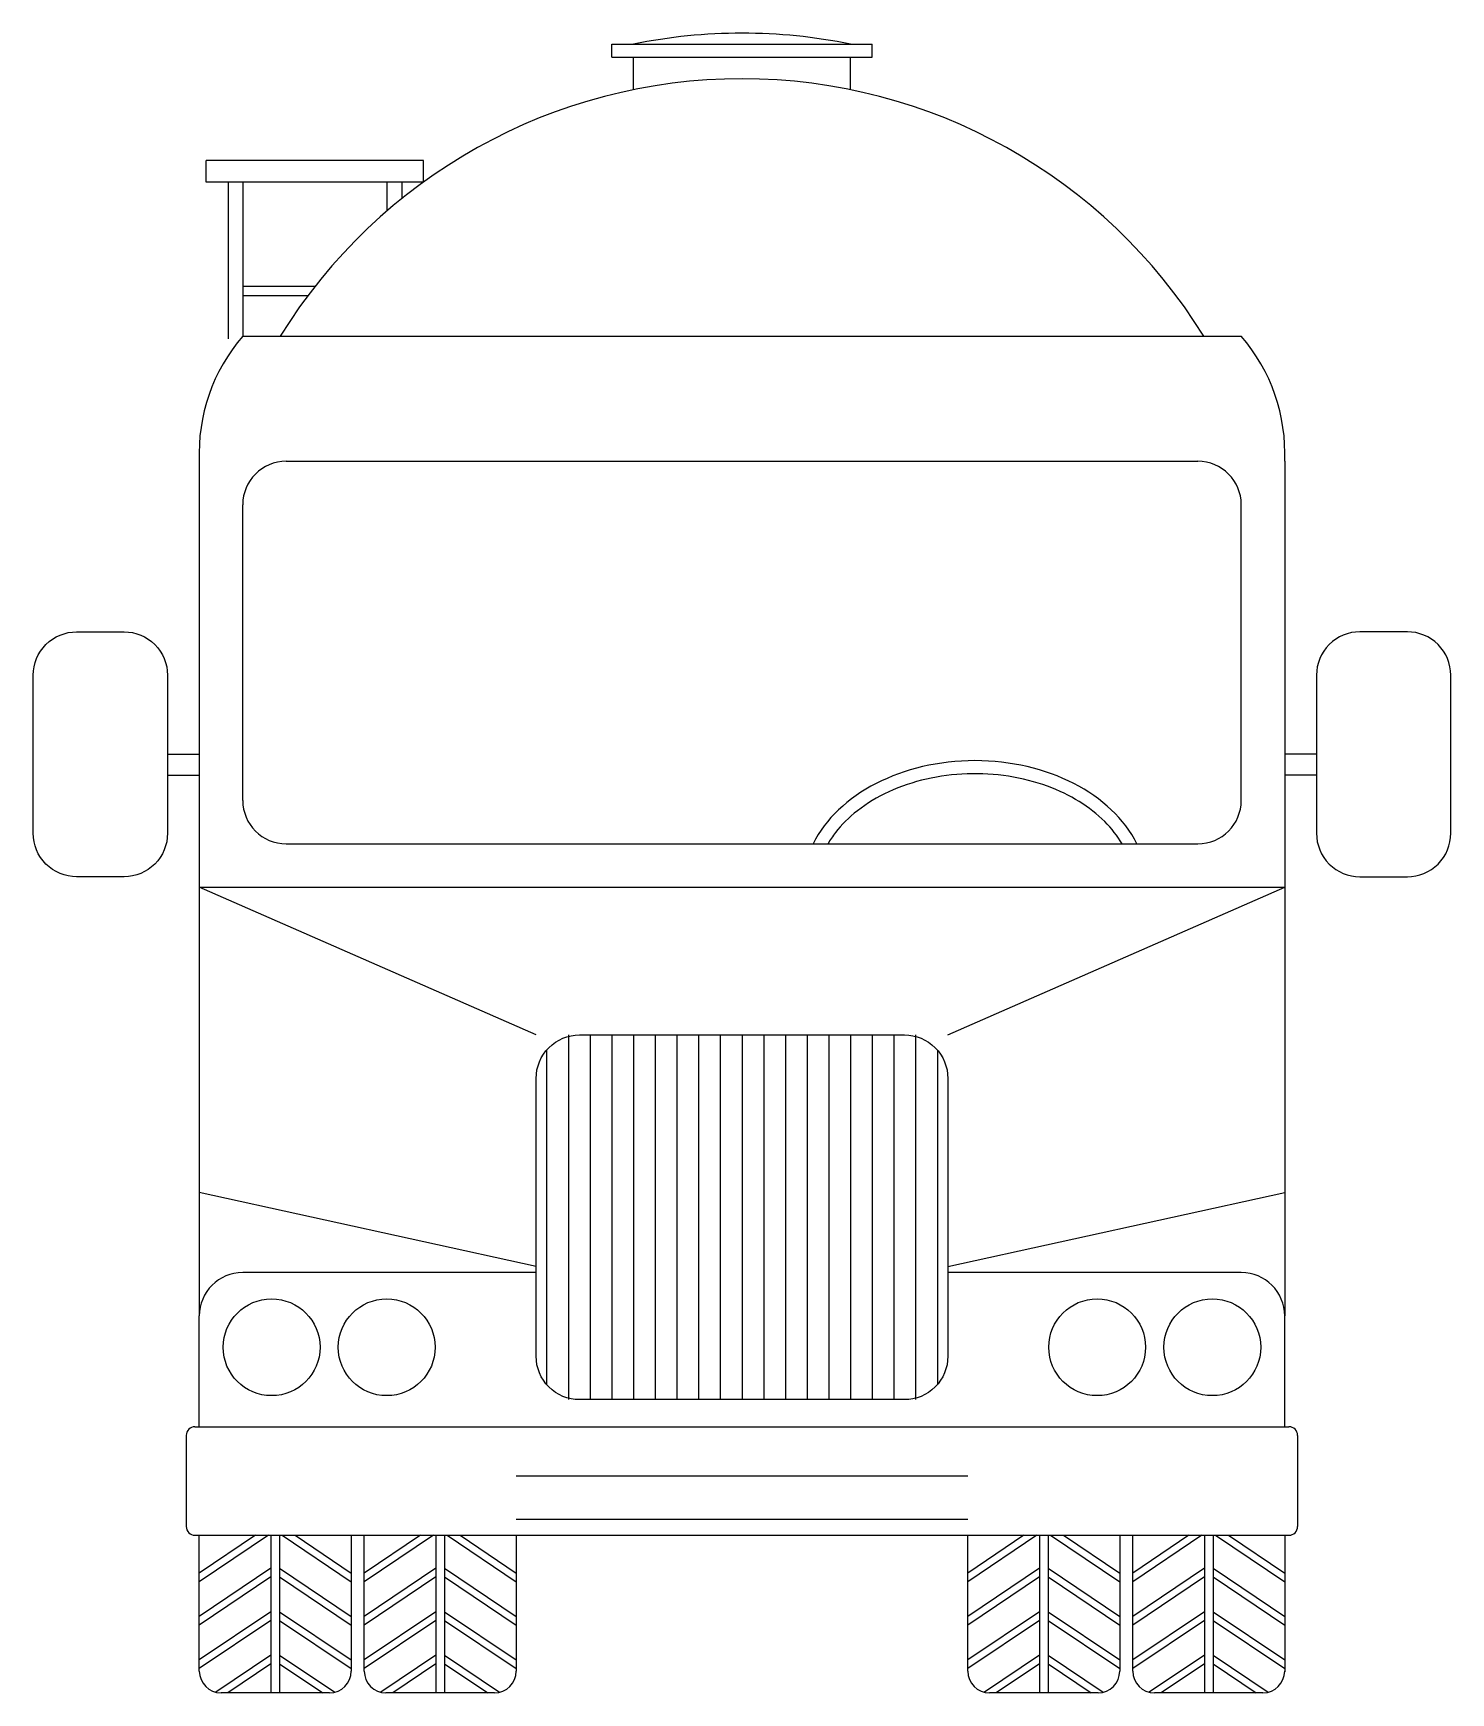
# Model space of a CAD drawing. Header units: millimetres. Extents: x -1633 to 1633, y 0 to 3823.
import ezdxf

# ---------------------------------------------------------------- set-up
doc = ezdxf.new("R2010")
doc.units = ezdxf.units.MM

msp = doc.modelspace()

# ---------------------------------------------------------------- linework, layer by layer
at = {"transparency": 33554687}
for p, q in [((-300, 3797.8), (300, 3797.8)), ((-300, 3767.8), (-300, 3797.8)), ((300, 3767.8), (300, 3797.8)), ((-300, 3767.8), (300, 3767.8)), ((-250, 3692.9), (-250, 3767.8)), ((250, 3692.9), (250, 3767.8)), ((-1233.9, 3480), (-1233.9, 3530)), ((-733.9, 3530), (-1233.9, 3530)), ((-733.9, 3480), (-733.9, 3530)), ((-733.9, 3480), (-1233.9, 3480)), ((-1183.9, 3480), (-1183.9, 3119)), ((-1149.9, 3480), (-1149.9, 3124.9)), ((-817.9, 3480), (-817.9, 3413.4)), ((-783.9, 3480), (-783.9, 3441.8)), ((-983.9, 3239.2), (-1149.9, 3239.2)), ((-983.9, 3239.2), (-1149.9, 3239.2)), ((-1000, 3218.2), (-1149.9, 3218.2)), ((-1000, 3218.2), (-1149.9, 3218.2)), ((-1150, 3124.9), (1150, 3124.9)), ((-1250, 2836.9), (-1250, 868.2)), ((-1050, 2836.9), (1050, 2836.9)), ((1250, 2836.9), (1250, 868.2)), ((-1150, 2055.8), (-1150, 2736.9)), ((1150, 2055.8), (1150, 2736.9)), ((-1323.2, 2162), (-1250, 2162)), ((1323.2, 2162), (1250, 2162)), ((-1323.2, 2113.5), (-1250, 2113.5)), ((1323.2, 2113.5), (1250, 2113.5)), ((-1050, 1955.8), (1050, 1955.8)), ((-474.2, 1515.4), (-1250, 1855.8)), ((-1250, 1855.8), (1250, 1855.8)), ((474.2, 1515.4), (1250, 1855.8)), ((-400, 1515.4), (-400, 675.3)), ((-350, 1515.4), (-350, 675.3)), ((-300, 1515.4), (-300, 675.3)), ((-250, 1515.4), (-250, 675.3)), ((-200, 1515.4), (-200, 675.3)), ((-150, 1515.4), (-150, 675.3)), ((-100, 1515.4), (-100, 675.3)), ((-50, 1515.4), (-50, 675.3)), ((0, 1515.4), (0, 675.3)), ((50, 1515.4), (50, 675.3)), ((100, 1515.4), (100, 675.3)), ((150, 1515.4), (150, 675.3)), ((200, 1515.4), (200, 675.3)), ((250, 1515.4), (250, 675.3)), ((300, 1515.4), (300, 675.3)), ((350, 1515.4), (350, 675.3)), ((400, 1515.4), (400, 675.3)), ((-450, 1480.6), (-450, 710.1)), ((450, 1480.6), (450, 710.1)), ((-474.2, 982.2), (-1250, 1152.6)), ((474.2, 982.2), (1250, 1152.6)), ((-474.2, 968.2), (-1150, 968.2)), ((1150, 968.2), (474.2, 968.2)), ((-1250, 613), (-1250, 868.2)), ((1250, 613), (1250, 868.2)), ((-1260, 613), (1259.8, 613)), ((-1280, 593), (-1280, 383)), ((1279.8, 593), (1279.8, 383)), ((-520, 500), (520, 500)), ((-520, 400), (520, 400)), ((-1260, 363), (1259.8, 363)), ((-1250, 50), (-1250, 363)), ((-1120.5, 363), (-1250, 275.7)), ((-1090.9, 363), (-1250, 255.7)), ((-1120.5, 363), (-1250, 275.7)), ((-1090.9, 363), (-1250, 255.7)), ((-1085, 363), (-1085, 0)), ((-1065, 363), (-1065, 0)), ((-1059.1, 363), (-900, 255.7)), ((-1059.1, 363), (-900, 255.7)), ((-1029.5, 363), (-900, 275.7)), ((-1029.5, 363), (-900, 275.7)), ((-900, 363), (-900, 50)), ((-870, 50), (-870, 363)), ((-740.5, 363), (-870, 275.7)), ((-710.9, 363), (-870, 255.7)), ((-740.5, 363), (-870, 275.7)), ((-710.9, 363), (-870, 255.7)), ((-705, 363), (-705, 0)), ((-685, 363), (-685, 0)), ((-679.1, 363), (-520, 255.7)), ((-679.1, 363), (-520, 255.7)), ((-649.5, 363), (-520, 275.7)), ((-649.5, 363), (-520, 275.7)), ((-520, 363), (-520, 50)), ((520, 50), (520, 363)), ((679.1, 363), (520, 255.7)), ((649.5, 363), (520, 275.7)), ((679.1, 363), (520, 255.7)), ((685, 363), (685, 0)), ((705, 363), (705, 0)), ((710.9, 363), (870, 255.7)), ((740.5, 363), (870, 275.7)), ((740.5, 363), (870, 275.7)), ((870, 363), (870, 50)), ((900, 50), (900, 363)), ((1029.5, 363), (900, 275.7)), ((1029.5, 363), (900, 275.7)), ((1059.1, 363), (900, 255.7)), ((1065, 363), (1065, 0)), ((1085, 363), (1085, 0)), ((1090.9, 363), (1250, 255.7)), ((1120.5, 363), (1250, 275.7)), ((1120.5, 363), (1250, 275.7)), ((1250, 363), (1250, 48.1)), ((-1085, 286.9), (-1250, 175.7)), ((-1065, 286.9), (-900, 175.7)), ((-705, 286.9), (-870, 175.7)), ((-685, 286.9), (-520, 175.7)), ((685, 286.9), (520, 175.7)), ((705, 286.9), (870, 175.7)), ((1065, 286.9), (900, 175.7)), ((1085, 286.9), (1250, 175.7)), ((-1085, 266.9), (-1250, 155.7)), ((-1065, 266.9), (-900, 155.7)), ((-705, 266.9), (-870, 155.7)), ((-685, 266.9), (-520, 155.7)), ((685, 266.9), (520, 155.7)), ((705, 266.9), (870, 155.7)), ((1065, 266.9), (900, 155.7)), ((1085, 266.9), (1250, 155.7)), ((-1085, 186.9), (-1250, 75.7)), ((-1085, 166.9), (-1250, 55.7)), ((-1065, 186.9), (-900, 75.7)), ((-1065, 166.9), (-900, 55.7)), ((-705, 186.9), (-870, 75.7)), ((-705, 166.9), (-870, 55.7)), ((-685, 186.9), (-520, 75.7)), ((-685, 166.9), (-520, 55.7)), ((685, 186.9), (520, 75.7)), ((685, 166.9), (520, 55.7)), ((705, 186.9), (870, 75.7)), ((705, 166.9), (870, 55.7)), ((1065, 186.9), (900, 75.7)), ((1065, 166.9), (900, 55.7)), ((1085, 186.9), (1250, 75.7)), ((1085, 166.9), (1250, 55.7)), ((-1085, 86.9), (-1211.8, 1.4)), ((-1065, 86.9), (-938.2, 1.4)), ((-705, 86.9), (-831.8, 1.4)), ((-685, 86.9), (-558.2, 1.4)), ((685, 86.9), (558.2, 1.4)), ((705, 86.9), (831.8, 1.4)), ((1065, 86.9), (938.2, 1.4)), ((1085, 86.9), (1211.8, 1.4)), ((-1085, 66.9), (-1184.3, 0)), ((-1065, 66.9), (-965.7, 0)), ((-705, 66.9), (-804.3, 0)), ((-685, 66.9), (-585.7, 0)), ((685, 66.9), (585.7, 0)), ((705, 66.9), (804.3, 0)), ((1065, 66.9), (965.7, 0)), ((1085, 66.9), (1184.3, 0)), ((-950, 0), (-1200, 0)), ((-570, 0), (-820, 0)), ((820, 0), (570, 0)), ((1200, 0), (950, 0))]:
    msp.add_line(p, q, dxfattribs=at)
for points in [[(-1323.2, 1979.9, -0.414214), (-1323.2, 1979.9, -0.414214), (-1423.2, 1879.9), (-1532.6, 1879.9, -0.414214), (-1632.6, 1979.9), (-1632.6, 2344.1, -0.414214), (-1532.6, 2444.1), (-1423.2, 2444.1, -0.414214), (-1323.2, 2344.1), (-1323.2, 1979.9, -0.414214)], [(1323.2, 1979.9, 0.414214), (1323.2, 1979.9, 0.414214), (1423.2, 1879.9), (1532.6, 1879.9, 0.414214), (1632.6, 1979.9), (1632.6, 2344.1, 0.414214), (1532.6, 2444.1), (1423.2, 2444.1, 0.414214), (1323.2, 2344.1), (1323.2, 1979.9, 0.414214)], [(-474.2, 1415.4, -0.414214), (-474.2, 1415.4, -0.414214), (-474.2, 1415.4, -0.414214), (-374.2, 1515.4), (374.2, 1515.4, -0.414214), (474.2, 1415.4), (474.2, 775.3, -0.414214), (374.2, 675.3), (-374.2, 675.3, -0.414214), (-474.2, 775.3), (-474.2, 1415.4, -0.414214)]]:
    msp.add_lwpolyline(points, format="xyb", close=True, dxfattribs=at)
for centre in [(-1083.5, 796), (-818.3, 796), (818.1, 796), (1083.3, 796)]:
    msp.add_circle(centre, 111.5, dxfattribs=at)
for centre, radius, start, end in [((0, 2573.1), 1250, 78.463, 101.537), ((0, 2573.1), 1250, 78.463, 101.537), ((0, 2468.2), 1250, 31.6937, 148.3063), ((-839.1, 2855.6), 411.3, 139.0997, 182.6049), ((839.1, 2855.6), 411.3, 357.3951, 40.9003), ((-1050, 2736.9), 100, 90, 180), ((1050, 2736.9), 100, 0, 90), ((-1050, 2055.8), 100, 180, 270), ((1050, 2055.8), 100, 270, 360), ((-1150, 868.2), 100, 90, 180), ((1150, 868.2), 100, 0, 90), ((-1260, 593), 20, 90, 180), ((1259.8, 593), 20, 0, 90), ((-1260, 383), 20, 180, 270), ((1259.8, 383), 20, 270, 360), ((-1200, 50), 50, 180, 270), ((-950, 50), 50, 270, 360), ((-820, 50), 50, 180, 270), ((-570, 50), 50, 270, 360), ((570, 50), 50, 180, 270), ((820, 50), 50, 270, 360), ((950, 50), 50, 180, 270), ((1200, 50), 50, 270, 360)]:
    msp.add_arc(centre, radius, start, end, dxfattribs=at)
msp.add_ellipse((536.5, 1855.8), major_axis=(-397, 0), ratio=0.734221, start_param=9.774954, end_param=12.216194, dxfattribs=at)
msp.add_open_spline([(875.4, 1955.8), (864.9, 1973.7), (837.5, 2009), (779.1, 2054.9), (703.6, 2091.5), (614.9, 2114.3), (518.5, 2120), (423.3, 2107.6), (336.1, 2078.1), (264.6, 2034.9), (221.2, 1991.7), (202.9, 1964.6), (197.7, 1955.8)], degree=3, knots=[3.547751, 3.547751, 3.547751, 3.547751, 3.774866, 4.011683, 4.2485, 4.504297, 4.760094, 5.015891, 5.271688, 5.527485, 5.765325, 5.877041, 5.877041, 5.877041, 5.877041], dxfattribs=at)

doc.saveas('drawing.dxf')
